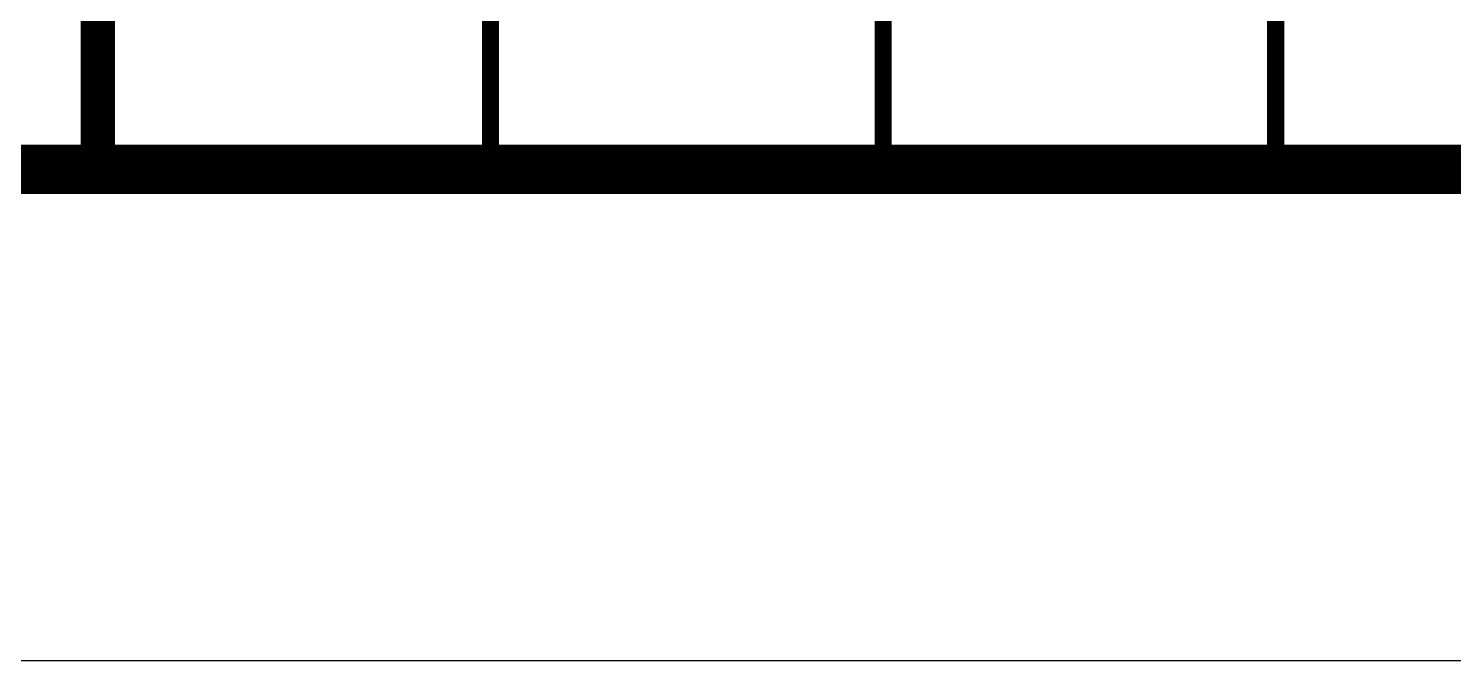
# Model space of a CAD drawing. Extents: x 12300 to 361047, y -1498650 to 1244242.
# Drawn here: x 315535 to 319890, y -30654 to -28724 of the extents above; entities that cross this region are included whole.
import ezdxf

# ---------------------------------------------------------------- set-up
doc = ezdxf.new("R2010")
doc.units = 0
doc.header["$LTSCALE"] = 1000
doc.header["$MEASUREMENT"] = 0
doc.layers.get('0').update_dxf_attribs({"color": 8, "linetype": 'CONTINUOUS'})
doc.layers.add('BZ_标准图框', color=8, linetype='CONTINUOUS')
doc.layers.add('TWT_TITLE', color=7, linetype='CONTINUOUS')

# ---------------------------------------------------------------- blocks, each defined once
blk = doc.blocks.new('A2-TQ-CF')
at = {"layer": 'BZ_标准图框', "color": 3}
for points, const_width in [([(91974.9, -141965.5), (98974.9, -141965.5)], 35), ([(91974.9, -142765.5), (98974.9, -142765.5)], 35), ([(91974.9, -143565.5), (98974.9, -143565.5)], 35), ([(91974.9, -143565.5), (98974.9, -143565.5)], 35), ([(91974.9, -144365.5), (98974.9, -144365.5)], 70)]:
    blk.add_lwpolyline(points, dxfattribs=dict(at, const_width=const_width))
at = {"layer": 'TWT_TITLE', "color": 3, "const_width": 80}
blk.add_lwpolyline([(98974.9, -155165.5), (98974.9, -115165.5)], dxfattribs=at)

msp = doc.modelspace()

# ---------------------------------------------------------------- linework, layer by layer
at = {"layer": 'TWT_TITLE', "color": 3}
msp.add_lwpolyline([(298046.8, -30653.9), (361046.8, -30653.9), (361046.8, 80796.1), (298046.8, 80796.1)], close=True, dxfattribs=at)
at = {"layer": 'TWT_TITLE', "color": 3, "const_width": 150}
msp.add_lwpolyline([(299546.8, -29153.9), (359546.8, -29153.9), (359546.8, 77046.1), (299546.8, 77046.1)], close=True, dxfattribs=at)

# ---------------------------------------------------------------- block references
at = {"xscale": 1.5, "yscale": 1.5, "zscale": 1.5, "rotation": 270}
msp.add_blockref('A2-TQ-CF', (532295, 119308.4), dxfattribs=at)

doc.saveas('drawing.dxf')
